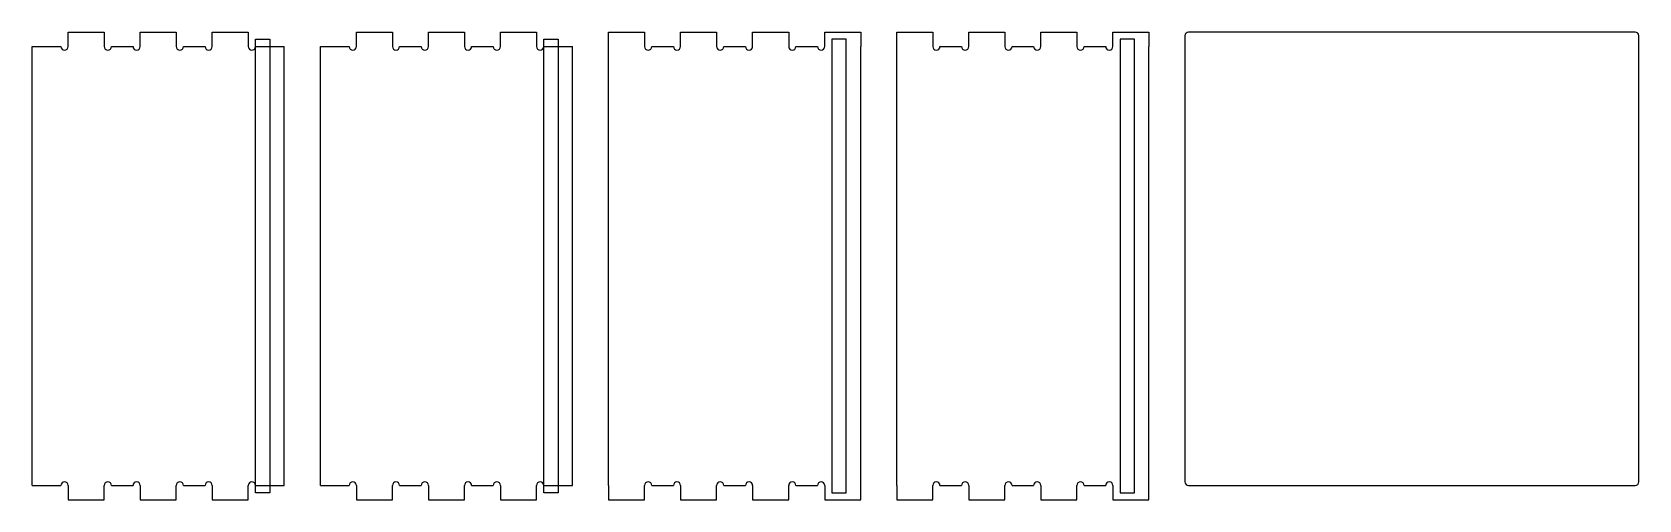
# Model space of a CAD drawing. Extents: x 0 to 446, y 0 to 130.
import ezdxf

# ---------------------------------------------------------------- set-up
doc = ezdxf.new("R2010")
doc.units = 0
doc.layers.get('0').update_dxf_attribs({"linetype": 'CONTINUOUS'})

msp = doc.modelspace()

# ---------------------------------------------------------------- linework, layer by layer
at = {"color": 7, "linetype": 'CONTINUOUS'}
for p, q in [((10, 126), (10, 130)), ((10, 130), (20, 130)), ((20, 130), (20, 126)), ((30, 126), (30, 130)), ((30, 130), (40, 130)), ((40, 130), (40, 126)), ((50, 126), (50, 130)), ((50, 130), (60, 130)), ((60, 130), (60, 126)), ((90, 126), (90, 130)), ((90, 130), (100, 130)), ((100, 130), (100, 126)), ((110, 126), (110, 130)), ((110, 130), (120, 130)), ((120, 130), (120, 126)), ((130, 126), (130, 130)), ((130, 130), (140, 130)), ((140, 130), (140, 126)), ((160, 126), (160, 130)), ((160, 130), (170, 130)), ((170, 130), (170, 126)), ((180, 126), (180, 130)), ((180, 130), (190, 130)), ((190, 130), (190, 126)), ((200, 126), (200, 130)), ((200, 130), (210, 130)), ((210, 130), (210, 126)), ((220, 126), (220, 130)), ((220, 130), (230, 130)), ((230, 130), (230, 126)), ((240, 126), (240, 130)), ((240, 130), (250, 130)), ((250, 130), (250, 126)), ((260, 126), (260, 130)), ((260, 130), (270, 130)), ((270, 130), (270, 126)), ((280, 126), (280, 130)), ((280, 130), (290, 130)), ((290, 130), (290, 126)), ((300, 126), (300, 130)), ((300, 130), (310, 130)), ((310, 130), (310, 126)), ((445, 130), (321, 130)), ((0, 4), (0, 126)), ((0, 126), (8, 126)), ((22, 126), (28, 126)), ((42, 126), (48, 126)), ((62, 126), (70, 126)), ((70, 4), (70, 126)), ((80, 4), (80, 126)), ((80, 126), (88, 126)), ((102, 126), (108, 126)), ((122, 126), (128, 126)), ((142, 126), (150, 126)), ((150, 4), (150, 126)), ((160, 4), (160, 126)), ((172, 126), (178, 126)), ((192, 126), (198, 126)), ((212, 126), (218, 126)), ((230, 4), (230, 126)), ((240, 4), (240, 126)), ((252, 126), (258, 126)), ((272, 126), (278, 126)), ((292, 126), (298, 126)), ((310, 4), (310, 126)), ((320, 129), (320, 5)), ((446, 5), (446, 129)), ((0, 4), (8, 4)), ((10, 4), (10, 0)), ((10, 0), (20, 0)), ((20, 0), (20, 4)), ((22, 4), (28, 4)), ((30, 4), (30, 0)), ((30, 0), (40, 0)), ((40, 0), (40, 4)), ((42, 4), (48, 4)), ((50, 4), (50, 0)), ((50, 0), (60, 0)), ((60, 0), (60, 4)), ((62, 4), (70, 4)), ((80, 4), (88, 4)), ((90, 4), (90, 0)), ((90, 0), (100, 0)), ((100, 0), (100, 4)), ((102, 4), (108, 4)), ((110, 4), (110, 0)), ((110, 0), (120, 0)), ((120, 0), (120, 4)), ((122, 4), (128, 4)), ((130, 4), (130, 0)), ((130, 0), (140, 0)), ((140, 0), (140, 4)), ((142, 4), (150, 4)), ((160, 4), (160, 0)), ((160, 0), (170, 0)), ((170, 0), (170, 4)), ((172, 4), (178, 4)), ((180, 4), (180, 0)), ((180, 0), (190, 0)), ((190, 0), (190, 4)), ((192, 4), (198, 4)), ((200, 4), (200, 0)), ((200, 0), (210, 0)), ((210, 0), (210, 4)), ((212, 4), (218, 4)), ((220, 4), (220, 0)), ((220, 0), (230, 0)), ((230, 0), (230, 4)), ((240, 4), (240, 0)), ((240, 0), (250, 0)), ((250, 0), (250, 4)), ((252, 4), (258, 4)), ((260, 4), (260, 0)), ((260, 0), (270, 0)), ((270, 0), (270, 4)), ((272, 4), (278, 4)), ((280, 4), (280, 0)), ((280, 0), (290, 0)), ((290, 0), (290, 4)), ((292, 4), (298, 4)), ((300, 4), (300, 0)), ((300, 0), (310, 0)), ((310, 0), (310, 4)), ((321, 4), (445, 4))]:
    msp.add_line(p, q, dxfattribs=at)
at = {"color": 1, "linetype": 'CONTINUOUS'}
for points in [[(62, 2), (62, 128), (66, 128), (66, 2), (62, 2)], [(142, 2), (142, 128), (146, 128), (146, 2), (142, 2)], [(222, 128), (222, 2), (226, 2), (226, 128), (222, 128)], [(302, 128), (302, 2), (306, 2), (306, 128), (302, 128)]]:
    msp.add_lwpolyline(points, dxfattribs=at)
at = {"color": 7, "linetype": 'CONTINUOUS'}
for centre, start, end in [((321, 129), 90, 180), ((445, 129), 0, 90), ((9, 126), 180, 0), ((21, 126), 180, 0), ((29, 126), 180, 0), ((41, 126), 180, 0), ((49, 126), 180, 0), ((61, 126), 180, 0), ((89, 126), 180, 0), ((101, 126), 180, 0), ((109, 126), 180, 0), ((121, 126), 180, 0), ((129, 126), 180, 0), ((141, 126), 180, 0), ((171, 126), 180, 0), ((179, 126), 180, 0), ((191, 126), 180, 0), ((199, 126), 180, 0), ((211, 126), 180, 0), ((219, 126), 180, 0), ((251, 126), 180, 0), ((259, 126), 180, 0), ((271, 126), 180, 0), ((279, 126), 180, 0), ((291, 126), 180, 0), ((299, 126), 180, 0), ((9, 4), 0, 180), ((21, 4), 0, 180), ((29, 4), 0, 180), ((41, 4), 0, 180), ((49, 4), 0, 180), ((61, 4), 0, 180), ((89, 4), 0, 180), ((101, 4), 0, 180), ((109, 4), 0, 180), ((121, 4), 0, 180), ((129, 4), 0, 180), ((141, 4), 0, 180), ((171, 4), 0, 180), ((179, 4), 0, 180), ((191, 4), 0, 180), ((199, 4), 0, 180), ((211, 4), 0, 180), ((219, 4), 0, 180), ((251, 4), 0, 180), ((259, 4), 0, 180), ((271, 4), 0, 180), ((279, 4), 0, 180), ((291, 4), 0, 180), ((299, 4), 0, 180), ((321, 5), 180, 270), ((445, 5), 270, 360)]:
    msp.add_arc(centre, 1, start, end, dxfattribs=at)

doc.saveas('drawing.dxf')
